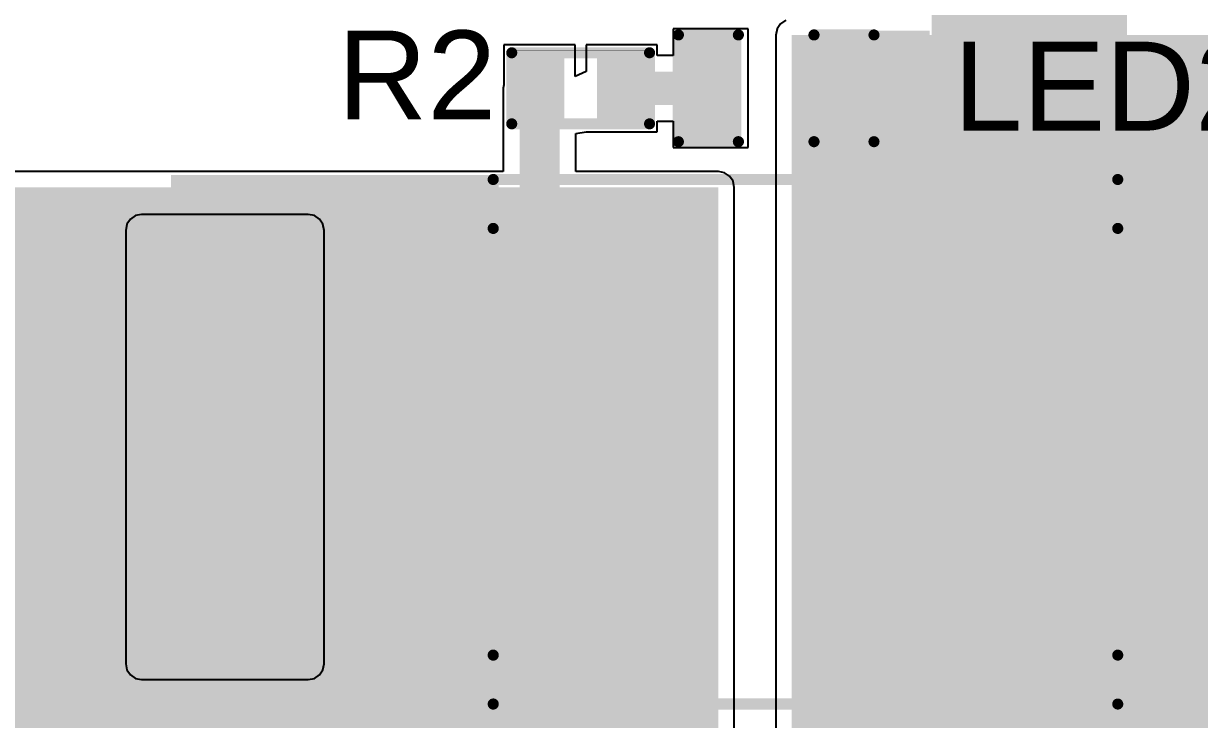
# Model space of a CAD drawing. Header units: millimetres. Extents: x 0.2 to 61.8, y 0.1 to 56.6.
# Drawn here: x 39.94 to 53.38, y 9.6 to 17.56 of the extents above; entities that cross this region are included whole.
import ezdxf

# ---------------------------------------------------------------- set-up
doc = ezdxf.new("R2010")
doc.units = ezdxf.units.MM
for name, color, linetype in [('BottomLayer', 5, 'Continuous'), ('BottomSolder', 6, 'Continuous'), ('TopLayer', 1, 'Continuous'), ('TopOverlay', 2, 'Continuous'), ('TopPaste', 8, 'Continuous'), ('TopSolder', 216, 'Continuous'), ('ViaHoleLayer', 16, 'Continuous')]:
    doc.layers.add(name, color=color, linetype=linetype)
doc.styles.add('Arial', font='', dxfattribs={"height": 0.2})
doc.styles.get('Arial').set_extended_font_data('Arial')

# ---------------------------------------------------------------- blocks, each defined once
blk = doc.blocks.new('R___0402_25')
at = {"layer": 'TopLayer'}
for points in [[(-0.699, -0.318), (-0.699, 0.318), (-0.241, 0.318), (-0.241, -0.318)], [(0.241, -0.318), (0.241, 0.318), (0.699, 0.318), (0.699, -0.318)]]:
    blk.add_hatch(color=1, dxfattribs=at).paths.add_polyline_path(points)
at = {"layer": 'TopPaste'}
for points in [[(-0.699, -0.318), (-0.699, 0.318), (-0.241, 0.318), (-0.241, -0.318)], [(0.241, -0.318), (0.241, 0.318), (0.699, 0.318), (0.699, -0.318)]]:
    blk.add_hatch(color=8, dxfattribs=at).paths.add_polyline_path(points)
at = {"layer": 'TopSolder'}
for points in [[(-0.754, -0.373), (-0.754, 0.373), (-0.186, 0.373), (-0.186, -0.373)], [(0.186, -0.373), (0.186, 0.373), (0.754, 0.373), (0.754, -0.373)]]:
    blk.add_hatch(color=216, dxfattribs=at).paths.add_polyline_path(points)
at = {"layer": 'TopOverlay'}
for points, const_width in [([(0.787, 0.406), (-0.787, 0.406)], 0.127), ([(-0.787, 0.406), (-0.787, -0.406)], 0.127), ([(0.787, 0.406), (0.787, -0.406)], 0.127), ([(0.787, -0.406), (-0.787, -0.406)], 0.127), ([(0.813, -0.432), (-0.813, -0.432)], 0.00323)]:
    blk.add_lwpolyline(points, dxfattribs=dict(at, const_width=const_width))
for points, const_width in [([(-0.819, 0.406, 1), (-0.756, 0.406, 1)], 0.0635), ([(-0.819, 0.406, 1), (-0.756, 0.406, 1)], 0.0635), ([(0.756, 0.406, 1), (0.819, 0.406, 1)], 0.0635), ([(0.756, 0.406, 1), (0.819, 0.406, 1)], 0.0635), ([(-0.819, -0.406, 1), (-0.756, -0.406, 1)], 0.0635), ([(-0.819, -0.406, 1), (-0.756, -0.406, 1)], 0.0635), ([(0.756, -0.406, 1), (0.819, -0.406, 1)], 0.0635), ([(0.756, -0.406, 1), (0.819, -0.406, 1)], 0.0635), ([(-0.814, -0.432, 1), (-0.812, -0.432, 1)], 0.00161), ([(0.812, -0.432, 1), (0.814, -0.432, 1)], 0.00161)]:
    blk.add_lwpolyline(points, format="xyb", close=True, dxfattribs=dict(at, const_width=const_width))
blk = doc.blocks.new('LED_0603_33')
at = {"layer": 'TopLayer'}
for points in [[(-1, 0.5), (-0.5, 0.5), (-0.5, -0.5), (-1, -0.5)], [(0.5, 0.5), (1, 0.5), (1, -0.5), (0.5, -0.5)]]:
    blk.add_hatch(color=1, dxfattribs=at).paths.add_polyline_path(points)
at = {"layer": 'TopOverlay'}
blk.add_hatch(color=2, dxfattribs=at).paths.add_polyline_path([(1.118, -0.66), (1.753, -0.66), (1.753, 0.66), (1.118, 0.66)])
at = {"layer": 'TopPaste'}
for points in [[(-1, 0.5), (-0.5, 0.5), (-0.5, -0.5), (-1, -0.5)], [(0.5, 0.5), (1, 0.5), (1, -0.5), (0.5, -0.5)]]:
    blk.add_hatch(color=8, dxfattribs=at).paths.add_polyline_path(points)
at = {"layer": 'TopSolder'}
for points in [[(-1.102, 0.602), (-0.398, 0.602), (-0.398, -0.602), (-1.102, -0.602)], [(0.398, 0.602), (1.102, 0.602), (1.102, -0.602), (0.398, -0.602)]]:
    blk.add_hatch(color=216, dxfattribs=at).paths.add_polyline_path(points)
at = {"layer": 'TopOverlay', "const_width": 0.127}
for points in [[(-1.118, -0.61), (-1.118, 0.61)], [(-1.118, 0.61), (-0.432, 0.61)], [(0.432, 0.61), (1.118, 0.61)], [(1.118, -0.61), (1.118, 0.61)], [(-1.118, -0.61), (-0.432, -0.61)], [(0.432, -0.61), (1.118, -0.61)]]:
    blk.add_lwpolyline(points, dxfattribs=at)
at = {"layer": 'TopOverlay', "const_width": 0.0635}
for points in [[(-1.149, 0.61, 1), (-1.086, 0.61, 1)], [(-1.149, 0.61, 1), (-1.086, 0.61, 1)], [(-0.464, 0.61, 1), (-0.4, 0.61, 1)], [(0.4, 0.61, 1), (0.464, 0.61, 1)], [(1.086, 0.61, 1), (1.149, 0.61, 1)], [(1.086, 0.61, 1), (1.149, 0.61, 1)], [(-1.149, -0.61, 1), (-1.086, -0.61, 1)], [(-1.149, -0.61, 1), (-1.086, -0.61, 1)], [(-0.464, -0.61, 1), (-0.4, -0.61, 1)], [(0.4, -0.61, 1), (0.464, -0.61, 1)], [(1.086, -0.61, 1), (1.149, -0.61, 1)], [(1.086, -0.61, 1), (1.149, -0.61, 1)]]:
    blk.add_lwpolyline(points, format="xyb", close=True, dxfattribs=at)
blk = doc.blocks.new('SMC_45')
at = {"layer": 'TopLayer'}
for points in [[(-6, 2.15), (-1.9, 2.15), (-1.9, -2.15), (-6, -2.15)], [(1.9, 2.15), (6, 2.15), (6, -2.15), (1.9, -2.15)]]:
    blk.add_hatch(color=1, dxfattribs=at).paths.add_polyline_path(points)
at = {"layer": 'TopOverlay'}
for points in [[(-7.238, 2.235), (-3.555, 2.235), (-3.555, 3.048), (-7.238, 3.048)], [(-7.238, -2.261), (-6.095, -2.261), (-6.095, 2.26), (-7.238, 2.26)], [(-7.238, -3.048), (-3.555, -3.048), (-3.555, -2.236), (-7.238, -2.236)]]:
    blk.add_hatch(color=2, dxfattribs=at).paths.add_polyline_path(points)
at = {"layer": 'TopPaste'}
for points in [[(-6, 2.15), (-1.9, 2.15), (-1.9, -2.15), (-6, -2.15)], [(1.9, 2.15), (6, 2.15), (6, -2.15), (1.9, -2.15)]]:
    blk.add_hatch(color=8, dxfattribs=at).paths.add_polyline_path(points)
at = {"layer": 'TopSolder'}
for points in [[(-6.102, 2.252), (-1.798, 2.252), (-1.798, -2.252), (-6.102, -2.252)], [(1.798, 2.252), (6.102, 2.252), (6.102, -2.252), (1.798, -2.252)]]:
    blk.add_hatch(color=216, dxfattribs=at).paths.add_polyline_path(points)
at = {"layer": 'TopOverlay', "const_width": 0.127}
for points in [[(-3.556, 2.438), (-3.556, 2.997)], [(-3.556, 2.997), (3.581, 2.997)], [(3.581, 2.438), (3.581, 2.997)], [(-3.556, -2.997), (-3.556, -2.438)], [(3.581, -2.997), (3.581, -2.438)], [(-3.556, -2.997), (3.581, -2.997)]]:
    blk.add_lwpolyline(points, dxfattribs=at)
at = {"layer": 'TopOverlay', "const_width": 0.0635}
for points in [[(-3.588, 2.997, 1), (-3.524, 2.997, 1)], [(-3.588, 2.997, 1), (-3.524, 2.997, 1)], [(3.55, 2.997, 1), (3.613, 2.997, 1)], [(3.55, 2.997, 1), (3.613, 2.997, 1)], [(-3.588, 2.438, 1), (-3.524, 2.438, 1)], [(3.55, 2.438, 1), (3.613, 2.438, 1)], [(-3.588, -2.438, 1), (-3.524, -2.438, 1)], [(3.55, -2.438, 1), (3.613, -2.438, 1)], [(-3.588, -2.997, 1), (-3.524, -2.997, 1)], [(-3.588, -2.997, 1), (-3.524, -2.997, 1)], [(3.55, -2.997, 1), (3.613, -2.997, 1)], [(3.55, -2.997, 1), (3.613, -2.997, 1)]]:
    blk.add_lwpolyline(points, format="xyb", close=True, dxfattribs=at)
blk = doc.blocks.new('50SVPF10M_53')
at = {"layer": 'TopLayer'}
for points in [[(-4.55, 0.8), (-1.05, 0.8), (-1.05, -0.8), (-4.55, -0.8)], [(1.05, 0.8), (4.55, 0.8), (4.55, -0.8), (1.05, -0.8)]]:
    blk.add_hatch(color=1, dxfattribs=at).paths.add_polyline_path(points)
at = {"layer": 'TopPaste'}
for points in [[(-4.55, 0.8), (-1.05, 0.8), (-1.05, -0.8), (-4.55, -0.8)], [(1.05, 0.8), (4.55, 0.8), (4.55, -0.8), (1.05, -0.8)]]:
    blk.add_hatch(color=8, dxfattribs=at).paths.add_polyline_path(points)
at = {"layer": 'TopSolder'}
for points in [[(-4.652, 0.902), (-0.948, 0.902), (-0.948, -0.902), (-4.652, -0.902)], [(0.948, 0.902), (4.652, 0.902), (4.652, -0.902), (0.948, -0.902)]]:
    blk.add_hatch(color=216, dxfattribs=at).paths.add_polyline_path(points)
at = {"layer": 'TopOverlay', "const_width": 0.127}
for points in [[(-1.95, 3.3), (-3.3, 1.95)], [(-1.95, 3.3), (3.3, 3.3)], [(3.3, 3.3), (3.3, 1.15)], [(-3.3, 1.95), (-3.3, 1.15)], [(-3.779, 1.567), (-3.779, 1.033)], [(-4.007, 1.287), (-3.55, 1.287)], [(-3.3, -1.15), (-3.3, -1.95)], [(3.3, -1.15), (3.3, -3.3)], [(-3.3, -1.95), (-1.95, -3.3)], [(-1.95, -3.3), (3.3, -3.3)]]:
    blk.add_lwpolyline(points, dxfattribs=at)
at = {"layer": 'TopOverlay', "const_width": 0.0635}
for points in [[(-1.982, 3.3, 1), (-1.918, 3.3, 1)], [(-1.982, 3.3, 1), (-1.918, 3.3, 1)], [(3.268, 3.3, 1), (3.332, 3.3, 1)], [(3.268, 3.3, 1), (3.332, 3.3, 1)], [(-3.332, 1.95, 1), (-3.268, 1.95, 1)], [(-3.332, 1.95, 1), (-3.268, 1.95, 1)], [(-3.81, 1.567, 1), (-3.747, 1.567, 1)], [(-4.039, 1.287, 1), (-3.975, 1.287, 1)], [(-3.582, 1.287, 1), (-3.518, 1.287, 1)], [(-3.332, 1.15, 1), (-3.268, 1.15, 1)], [(3.268, 1.15, 1), (3.332, 1.15, 1)], [(-3.81, 1.033, 1), (-3.747, 1.033, 1)], [(-3.332, -1.15, 1), (-3.268, -1.15, 1)], [(3.268, -1.15, 1), (3.332, -1.15, 1)], [(-3.332, -1.95, 1), (-3.268, -1.95, 1)], [(-3.332, -1.95, 1), (-3.268, -1.95, 1)], [(-1.982, -3.3, 1), (-1.918, -3.3, 1)], [(-1.982, -3.3, 1), (-1.918, -3.3, 1)], [(3.268, -3.3, 1), (3.332, -3.3, 1)], [(3.268, -3.3, 1), (3.332, -3.3, 1)]]:
    blk.add_lwpolyline(points, format="xyb", close=True, dxfattribs=at)

msp = doc.modelspace()

# ---------------------------------------------------------------- hatches: boundary and pattern name
at = {"layer": 'BottomLayer'}
msp.add_hatch(color=5, dxfattribs=at).paths.add_polyline_path([(43.191, 10.239), (43.191, 15.192), (41.286, 15.192), (41.286, 10.239)])
h = msp.add_hatch(color=5, dxfattribs=at)
edge = h.paths.add_edge_path()
edge.add_arc((42.238, 14.392), 0.3, 0, 360)
h = msp.add_hatch(color=5, dxfattribs=at)
edge = h.paths.add_edge_path()
edge.add_arc((42.238, 13.294), 0.3, 0, 360)
h = msp.add_hatch(color=5, dxfattribs=at)
edge = h.paths.add_edge_path()
edge.add_arc((42.238, 12.197), 0.3, 0, 360)
h = msp.add_hatch(color=5, dxfattribs=at)
edge = h.paths.add_edge_path()
edge.add_arc((42.238, 11.074), 0.3, 0, 360)
at = {"layer": 'BottomSolder'}
h = msp.add_hatch(color=6, dxfattribs=at)
edge = h.paths.add_edge_path()
edge.add_arc((42.238, 14.392), 0.252, 0, 360)
h = msp.add_hatch(color=6, dxfattribs=at)
edge = h.paths.add_edge_path()
edge.add_arc((42.238, 13.294), 0.252, 0, 360)
h = msp.add_hatch(color=6, dxfattribs=at)
edge = h.paths.add_edge_path()
edge.add_arc((42.238, 12.197), 0.252, 0, 360)
h = msp.add_hatch(color=6, dxfattribs=at)
edge = h.paths.add_edge_path()
edge.add_arc((42.238, 11.074), 0.252, 0, 360)
at = {"layer": 'TopLayer'}
for points in [[(50.315, 16.891), (52.55, 16.891), (52.55, 18.745), (50.315, 18.745)], [(54.889, 4.445), (54.889, 17.424), (48.717, 17.424), (48.717, 4.445)], [(47.879, 15.683), (38.619, 15.683), (38.619, 1.041), (47.879, 1.041)]]:
    msp.add_hatch(color=1, dxfattribs=at).paths.add_polyline_path(points)
h = msp.add_hatch(color=1, dxfattribs=at)
edge = h.paths.add_edge_path()
edge.add_arc((42.238, 14.392), 0.3, 0, 360)
h = msp.add_hatch(color=1, dxfattribs=at)
edge = h.paths.add_edge_path()
edge.add_arc((42.238, 13.294), 0.3, 0, 360)
h = msp.add_hatch(color=1, dxfattribs=at)
edge = h.paths.add_edge_path()
edge.add_arc((42.238, 12.197), 0.3, 0, 360)
h = msp.add_hatch(color=1, dxfattribs=at)
edge = h.paths.add_edge_path()
edge.add_arc((42.238, 11.074), 0.3, 0, 360)
at = {"layer": 'TopSolder'}
h = msp.add_hatch(color=216, dxfattribs=at)
edge = h.paths.add_edge_path()
edge.add_arc((42.238, 14.392), 0.252, 0, 360)
h = msp.add_hatch(color=216, dxfattribs=at)
edge = h.paths.add_edge_path()
edge.add_arc((42.238, 13.294), 0.252, 0, 360)
h = msp.add_hatch(color=216, dxfattribs=at)
edge = h.paths.add_edge_path()
edge.add_arc((42.238, 12.197), 0.252, 0, 360)
h = msp.add_hatch(color=216, dxfattribs=at)
edge = h.paths.add_edge_path()
edge.add_arc((42.238, 11.074), 0.252, 0, 360)
at = {"layer": 'ViaHoleLayer'}
h = msp.add_hatch(color=16, dxfattribs=at)
edge = h.paths.add_edge_path()
edge.add_arc((42.238, 14.392), 0.15, 0, 360)
h = msp.add_hatch(color=16, dxfattribs=at)
edge = h.paths.add_edge_path()
edge.add_arc((42.238, 13.294), 0.15, 0, 360)
h = msp.add_hatch(color=16, dxfattribs=at)
edge = h.paths.add_edge_path()
edge.add_arc((42.238, 12.197), 0.15, 0, 360)
h = msp.add_hatch(color=16, dxfattribs=at)
edge = h.paths.add_edge_path()
edge.add_arc((42.238, 11.074), 0.15, 0, 360)

# ---------------------------------------------------------------- linework, layer by layer
at = {"layer": 'BottomLayer'}
for p, q in [((41.217, 15.36), (41.158, 15.32)), ((41.286, 15.374), (41.217, 15.36)), ((43.191, 15.374), (41.286, 15.374)), ((43.261, 15.36), (43.191, 15.374)), ((43.32, 15.32), (43.261, 15.36)), ((41.119, 15.262), (41.105, 15.192)), ((41.105, 15.192), (41.105, 10.239)), ((41.158, 15.32), (41.119, 15.262)), ((43.359, 15.262), (43.32, 15.32)), ((43.373, 15.192), (43.359, 15.262)), ((43.373, 10.239), (43.373, 15.192)), ((41.105, 10.239), (41.119, 10.17)), ((43.359, 10.17), (43.373, 10.239)), ((41.119, 10.17), (41.158, 10.111)), ((41.158, 10.111), (41.217, 10.072)), ((43.261, 10.072), (43.32, 10.111)), ((43.32, 10.111), (43.359, 10.17)), ((41.217, 10.072), (41.286, 10.058)), ((41.286, 10.058), (43.191, 10.058)), ((43.191, 10.058), (43.261, 10.072))]:
    msp.add_line(p, q, dxfattribs=at)
at = {"layer": 'TopLayer'}
for p, q in [((48.217, 17.493), (47.362, 17.493)), ((47.362, 17.493), (47.362, 17.19)), ((48.217, 16.137), (48.217, 17.493)), ((48.55, 17.494), (48.536, 17.424)), ((48.589, 17.553), (48.55, 17.494)), ((48.648, 17.592), (48.589, 17.553)), ((48.536, 17.424), (48.536, 4.445)), ((46.241, 17.31), (45.428, 17.31)), ((45.428, 17.31), (45.428, 16.855)), ((46.241, 16.949), (46.241, 17.31)), ((47.18, 17.31), (46.368, 17.31)), ((46.368, 17.31), (46.368, 17.006)), ((47.18, 17.19), (47.18, 17.31)), ((47.362, 17.19), (47.18, 17.19)), ((46.368, 17.006), (46.241, 16.949)), ((45.428, 16.855), (45.42, 16.815)), ((45.42, 16.815), (45.42, 15.864)), ((47.18, 16.319), (47.18, 16.439)), ((47.18, 16.439), (47.362, 16.439)), ((47.362, 16.439), (47.362, 16.137)), ((46.249, 16.3), (46.368, 16.319)), ((46.249, 15.864), (46.249, 16.3)), ((46.368, 16.319), (46.376, 16.319)), ((46.376, 16.319), (47.18, 16.319)), ((47.362, 16.137), (48.217, 16.137)), ((45.42, 15.864), (39.45, 15.864)), ((47.879, 15.864), (46.249, 15.864)), ((47.948, 15.85), (47.879, 15.864)), ((48.007, 15.811), (47.948, 15.85)), ((48.046, 15.752), (48.007, 15.811)), ((48.06, 15.683), (48.046, 15.752)), ((48.06, 4.348), (48.06, 15.683))]:
    msp.add_line(p, q, dxfattribs=at)
for points, const_width in [([(49.545, 16.815), (52.138, 16.815)], 0.635), ([(52.138, 16.815), (52.938, 16.014)], 0.635), ([(45.834, 13.699), (45.834, 16.815)], 0.457), ([(46.797, 16.815), (47.787, 16.815)], 0.381), ([(52.938, 12.776), (52.938, 16.014)], 0.635), ([(44.911, 12.776), (45.834, 13.699)], 0.457)]:
    msp.add_lwpolyline(points, dxfattribs=dict(at, const_width=const_width))
for points, const_width in [([(49.386, 16.815, 1), (49.704, 16.815, 1)], 0.318), ([(51.979, 16.815, 1), (52.296, 16.815, 1)], 0.318), ([(51.979, 16.815, 1), (52.296, 16.815, 1)], 0.318), ([(45.72, 16.815, 1), (45.949, 16.815, 1)], 0.229), ([(46.702, 16.815, 1), (46.892, 16.815, 1)], 0.191), ([(47.692, 16.815, 1), (47.882, 16.815, 1)], 0.191), ([(52.779, 16.014, 1), (53.097, 16.014, 1)], 0.318), ([(52.779, 16.014, 1), (53.097, 16.014, 1)], 0.318), ([(45.72, 13.699, 1), (45.949, 13.699, 1)], 0.229), ([(45.72, 13.699, 1), (45.949, 13.699, 1)], 0.229), ([(52.779, 12.776, 1), (53.097, 12.776, 1)], 0.318), ([(44.797, 12.776, 1), (45.025, 12.776, 1)], 0.229)]:
    msp.add_lwpolyline(points, format="xyb", close=True, dxfattribs=dict(at, const_width=const_width))

# ---------------------------------------------------------------- block references
for name, p, rotation in [('50SVPF10M_53', (37.313, 20.599), 90), ('R___0402_25', (46.304, 16.815), 180)]:
    msp.add_blockref(name, p, dxfattribs=dict(rotation=rotation))
for name, p in [('LED_0603_33', (48.539, 16.815)), ('SMC_45', (48.861, 12.776))]:
    msp.add_blockref(name, p)

# ---------------------------------------------------------------- texts
at = {"layer": 'TopOverlay', "style": 'Arial'}
for s, p in [('R2', (43.527, 16.459)), ('LED2', (50.564, 16.332))]:
    msp.add_text(s, height=1.016, dxfattribs=at).set_placement(p)

doc.saveas('drawing.dxf')
